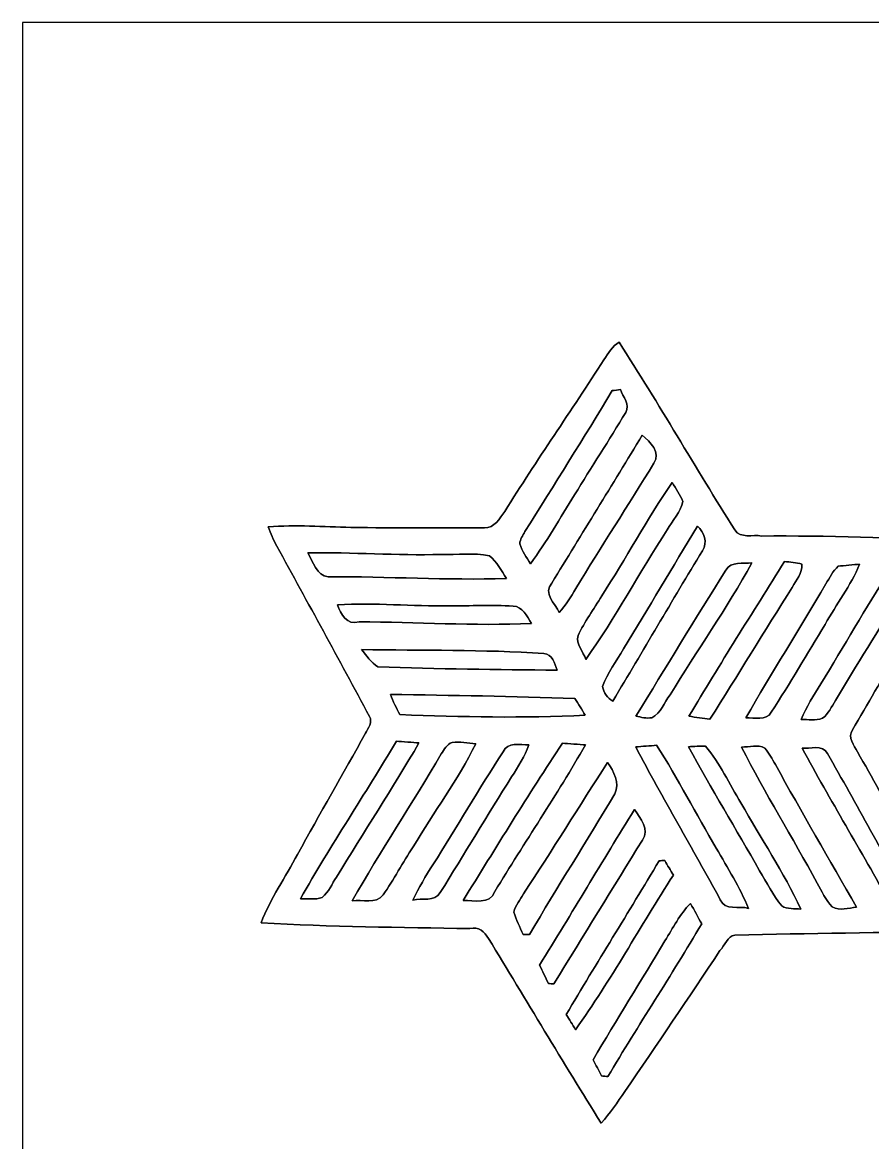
# Model space of a CAD drawing. Header units: centimetres. Extents: x -16.8 to 16.8, y -16.7 to 16.7.
# Drawn here: x -16.77 to -2.16, y -2.57 to 16.67 of the extents above; entities that cross this region are included whole.
import ezdxf

# ---------------------------------------------------------------- set-up
doc = ezdxf.new("R2010")
doc.units = ezdxf.units.CM
doc.header["$MEASUREMENT"] = 0
doc.layers.add('Layer 1', color=7, linetype='Continuous')

msp = doc.modelspace()

# ---------------------------------------------------------------- linework, layer by layer
at = {"layer": 'Layer 1', "color": 7}
for points, knots in [([(-16.77458, 16.66875), (-16.77458, 16.66875), (16.77458, 16.66875), (16.77458, 16.66875), (16.77458, 16.66875), (16.77458, 16.66875), (16.77458, -16.66875), (16.77458, -16.66875), (16.77458, -16.66875), (16.77458, -16.66875), (-16.77458, -16.66875), (-16.77458, -16.66875), (-16.77458, -16.66875), (-16.77458, -16.66875), (-16.77458, 16.66875), (-16.77458, 16.66875), (-16.77458, 16.66875), (-16.77458, 16.66875), (-16.77458, 16.66875), (-16.77458, 16.66875)], [0, 0, 0, 0, 0.16666667, 0.16666667, 0.16666667, 0.16666667, 0.33333333, 0.33333333, 0.33333333, 0.33333333, 0.5, 0.5, 0.5, 0.5, 0.66666667, 0.66666667, 0.66666667, 0.66666667, 1, 1, 1, 1]), ([(-6.78356, 10.87473), (-7.34025, 10.00054), (-7.93821, 9.15352), (-8.48325, 8.27193), (-8.48325, 8.27193), (-8.56897, 8.14987), (-8.66387, 7.98195), (-8.83426, 7.99006), (-8.83426, 7.99006), (-9.59979, 7.9823), (-10.36496, 7.98936), (-11.13014, 7.99394), (-11.13014, 7.99394), (-11.60357, 8.01405), (-12.07699, 8.03628), (-12.55042, 8.00841), (-12.55042, 8.00841), (-12.51056, 7.89234), (-12.45941, 7.78051), (-12.40084, 7.67256), (-12.40084, 7.67256), (-11.86744, 6.69996), (-11.33369, 5.72735), (-10.80946, 4.7498), (-10.80946, 4.7498), (-10.7502, 4.65067), (-10.8391, 4.54801), (-10.87755, 4.46052), (-10.87755, 4.46052), (-11.26596, 3.76661), (-11.6646, 3.07834), (-12.04595, 2.38054), (-12.04595, 2.38054), (-12.25832, 1.99108), (-12.50703, 1.61925), (-12.67389, 1.20721), (-12.67389, 1.20721), (-11.47833, 1.137), (-10.2803, 1.12748), (-9.08332, 1.10596), (-9.08332, 1.10596), (-8.93516, 1.15394), (-8.83144, 1.04387), (-8.76406, 0.93733), (-8.76406, 0.93733), (-8.12271, -0.12206), (-7.48383, -1.18357), (-6.82907, -2.23485), (-6.82907, -2.23485), (-6.67879, -2.06481), (-6.55003, -1.87748), (-6.42161, -1.69086), (-6.42161, -1.69086), (-5.87234, -0.88688), (-5.32659, -0.08008), (-4.78755, 0.7306), (-4.78755, 0.7306), (-4.70429, 0.81562), (-4.66196, 0.97402), (-4.53002, 0.99554), (-4.53002, 0.99554), (-3.26214, 1.02447), (-1.99425, 1.04352), (-0.72566, 1.04846), (-0.72566, 1.04846), (-0.77576, 1.20756), (-0.84596, 1.35855), (-0.93169, 1.50107), (-0.93169, 1.50107), (-1.44427, 2.37243), (-1.92193, 3.2639), (-2.42394, 4.14091), (-2.42394, 4.14091), (-2.47932, 4.25415), (-2.59856, 4.39067), (-2.50966, 4.51908), (-2.50966, 4.51908), (-1.99355, 5.4042), (-1.48802, 6.29567), (-0.97367, 7.1815), (-0.97367, 7.1815), (-0.86819, 7.372), (-0.74224, 7.55368), (-0.67275, 7.76146), (-0.67275, 7.76146), (-1.80622, 7.81791), (-2.94076, 7.85636), (-4.07564, 7.84825), (-4.07564, 7.84825), (-4.22134, 7.87717), (-4.43724, 7.80062), (-4.5339, 7.95232), (-4.5339, 7.95232), (-5.20277, 9.02159), (-5.83988, 10.11343), (-6.51792, 11.17635), (-6.51792, 11.17635), (-6.64175, 11.11321), (-6.70666, 10.98338), (-6.78356, 10.87473), (-6.78356, 10.87473), (-6.78356, 10.87473), (-6.78356, 10.87473), (-6.78356, 10.87473)], [0, 0, 0, 0, 0.03703704, 0.03703704, 0.03703704, 0.03703704, 0.07407407, 0.07407407, 0.07407407, 0.07407407, 0.11111111, 0.11111111, 0.11111111, 0.11111111, 0.14814815, 0.14814815, 0.14814815, 0.14814815, 0.18518519, 0.18518519, 0.18518519, 0.18518519, 0.22222222, 0.22222222, 0.22222222, 0.22222222, 0.25925926, 0.25925926, 0.25925926, 0.25925926, 0.2962963, 0.2962963, 0.2962963, 0.2962963, 0.33333333, 0.33333333, 0.33333333, 0.33333333, 0.37037037, 0.37037037, 0.37037037, 0.37037037, 0.40740741, 0.40740741, 0.40740741, 0.40740741, 0.44444444, 0.44444444, 0.44444444, 0.44444444, 0.48148148, 0.48148148, 0.48148148, 0.48148148, 0.51851852, 0.51851852, 0.51851852, 0.51851852, 0.55555556, 0.55555556, 0.55555556, 0.55555556, 0.59259259, 0.59259259, 0.59259259, 0.59259259, 0.62962963, 0.62962963, 0.62962963, 0.62962963, 0.66666667, 0.66666667, 0.66666667, 0.66666667, 0.7037037, 0.7037037, 0.7037037, 0.7037037, 0.74074074, 0.74074074, 0.74074074, 0.74074074, 0.77777778, 0.77777778, 0.77777778, 0.77777778, 0.81481481, 0.81481481, 0.81481481, 0.81481481, 0.85185185, 0.85185185, 0.85185185, 0.85185185, 0.88888889, 0.88888889, 0.88888889, 0.88888889, 0.92592593, 0.92592593, 0.92592593, 0.92592593, 1, 1, 1, 1]), ([(-6.63928, 10.34486), (-6.59095, 10.35121), (-6.54262, 10.35756), (-6.49429, 10.36355), (-6.49429, 10.36355), (-6.4583, 10.24008), (-6.32248, 10.1025), (-6.40715, 9.97091), (-6.40715, 9.97091), (-6.69008, 9.4929), (-6.99876, 9.03111), (-7.28557, 8.55521), (-7.28557, 8.55521), (-7.53463, 8.15869), (-7.76358, 7.74841), (-8.04439, 7.3727), (-8.04439, 7.3727), (-8.10895, 7.48347), (-8.18974, 7.5886), (-8.22713, 7.71243), (-8.22713, 7.71243), (-8.22537, 7.7911), (-8.17316, 7.85742), (-8.13788, 7.92374), (-8.13788, 7.92374), (-7.63729, 8.73019), (-7.12752, 9.531), (-6.63928, 10.34486)], [0, 0, 0, 0, 0.125, 0.125, 0.125, 0.125, 0.25, 0.25, 0.25, 0.25, 0.375, 0.375, 0.375, 0.375, 0.5, 0.5, 0.5, 0.5, 0.625, 0.625, 0.625, 0.625, 0.75, 0.75, 0.75, 0.75, 1, 1, 1, 1]), ([(-6.12281, 9.58144), (-5.99052, 9.46679), (-5.79755, 9.28441), (-5.92279, 9.09814), (-5.92279, 9.09814), (-6.36411, 8.37741), (-6.82766, 7.66974), (-7.26405, 6.94584), (-7.26405, 6.94584), (-7.35083, 6.80332), (-7.43726, 6.65939), (-7.54944, 6.53486), (-7.54944, 6.53486), (-7.62106, 6.68479), (-7.83273, 6.86964), (-7.67644, 7.03968), (-7.67644, 7.03968), (-7.15821, 7.8867), (-6.63646, 8.7316), (-6.12281, 9.58144)], [0, 0, 0, 0, 0.16666667, 0.16666667, 0.16666667, 0.16666667, 0.33333333, 0.33333333, 0.33333333, 0.33333333, 0.5, 0.5, 0.5, 0.5, 0.66666667, 0.66666667, 0.66666667, 0.66666667, 1, 1, 1, 1]), ([(-6.81955, 6.81919), (-6.40292, 7.45984), (-6.04379, 8.13682), (-5.60952, 8.76582), (-5.60952, 8.76582), (-5.53896, 8.66352), (-5.47335, 8.55733), (-5.4229, 8.44338), (-5.4229, 8.44338), (-5.46276, 8.25853), (-5.60388, 8.11495), (-5.69313, 7.95232), (-5.69313, 7.95232), (-6.17326, 7.21995), (-6.58777, 6.44419), (-7.09119, 5.7277), (-7.09119, 5.7277), (-7.13176, 5.8607), (-7.27181, 5.98981), (-7.22559, 6.13728), (-7.22559, 6.13728), (-7.11376, 6.37752), (-6.95501, 6.59236), (-6.81955, 6.81919)], [0, 0, 0, 0, 0.14285714, 0.14285714, 0.14285714, 0.14285714, 0.28571429, 0.28571429, 0.28571429, 0.28571429, 0.42857143, 0.42857143, 0.42857143, 0.42857143, 0.57142857, 0.57142857, 0.57142857, 0.57142857, 0.71428571, 0.71428571, 0.71428571, 0.71428571, 1, 1, 1, 1]), ([(-5.17313, 8.01934), (-5.05707, 7.91139), (-4.99251, 7.73889), (-5.08953, 7.59566), (-5.08953, 7.59566), (-5.60917, 6.73982), (-6.11188, 5.87269), (-6.62764, 5.01509), (-6.62764, 5.01509), (-6.72641, 5.05883), (-6.78321, 5.16149), (-6.8072, 5.26274), (-6.8072, 5.26274), (-6.71442, 5.49381), (-6.57049, 5.69948), (-6.44243, 5.9122), (-6.44243, 5.9122), (-6.01451, 6.61176), (-5.6007, 7.31979), (-5.17313, 8.01934)], [0, 0, 0, 0, 0.16666667, 0.16666667, 0.16666667, 0.16666667, 0.33333333, 0.33333333, 0.33333333, 0.33333333, 0.5, 0.5, 0.5, 0.5, 0.66666667, 0.66666667, 0.66666667, 0.66666667, 1, 1, 1, 1]), ([(-11.8685, 7.55932), (-11.10474, 7.57343), (-10.34203, 7.50746), (-9.57792, 7.53392), (-9.57792, 7.53392), (-9.30275, 7.51875), (-9.01771, 7.56603), (-8.74607, 7.50782), (-8.74607, 7.50782), (-8.61977, 7.40869), (-8.5411, 7.25558), (-8.45608, 7.11976), (-8.45608, 7.11976), (-9.47702, 7.08589), (-10.49796, 7.15398), (-11.5189, 7.14869), (-11.5189, 7.14869), (-11.71928, 7.16739), (-11.77925, 7.4101), (-11.8685, 7.55932)], [0, 0, 0, 0, 0.16666667, 0.16666667, 0.16666667, 0.16666667, 0.33333333, 0.33333333, 0.33333333, 0.33333333, 0.5, 0.5, 0.5, 0.5, 0.66666667, 0.66666667, 0.66666667, 0.66666667, 1, 1, 1, 1]), ([(-4.68418, 7.26017), (-4.59599, 7.42068), (-4.39314, 7.372), (-4.23968, 7.38576), (-4.23968, 7.38576), (-4.66654, 6.60576), (-5.18548, 5.87939), (-5.64586, 5.11845), (-5.64586, 5.11845), (-5.74604, 4.99039), (-5.80178, 4.80413), (-5.95842, 4.72899), (-5.95842, 4.72899), (-6.05084, 4.70958), (-6.14468, 4.73781), (-6.23499, 4.75615), (-6.23499, 4.75615), (-5.71253, 5.58729), (-5.21617, 6.43502), (-4.68418, 7.26017)], [0, 0, 0, 0, 0.16666667, 0.16666667, 0.16666667, 0.16666667, 0.33333333, 0.33333333, 0.33333333, 0.33333333, 0.5, 0.5, 0.5, 0.5, 0.66666667, 0.66666667, 0.66666667, 0.66666667, 1, 1, 1, 1]), ([(-3.67912, 7.41257), (-3.5814, 7.39881), (-3.47557, 7.39175), (-3.37785, 7.36635), (-3.37785, 7.36635), (-3.36585, 7.21395), (-3.47663, 7.09119), (-3.54506, 6.96701), (-3.54506, 6.96701), (-4.02202, 6.21524), (-4.48557, 5.455), (-4.959, 4.70112), (-4.959, 4.70112), (-5.08035, 4.7177), (-5.19994, 4.73498), (-5.32059, 4.75333), (-5.32059, 4.75333), (-4.78825, 5.64868), (-4.22875, 6.5278), (-3.67912, 7.41257)], [0, 0, 0, 0, 0.16666667, 0.16666667, 0.16666667, 0.16666667, 0.33333333, 0.33333333, 0.33333333, 0.33333333, 0.5, 0.5, 0.5, 0.5, 0.66666667, 0.66666667, 0.66666667, 0.66666667, 1, 1, 1, 1]), ([(-2.75343, 7.33178), (-2.66171, 7.33989), (-2.47862, 7.35577), (-2.38689, 7.36388), (-2.38689, 7.36388), (-2.54, 6.99523), (-2.78659, 6.67702), (-2.98027, 6.3306), (-2.98027, 6.3306), (-3.29071, 5.82895), (-3.58422, 5.31636), (-3.90666, 4.82212), (-3.90666, 4.82212), (-3.99344, 4.66654), (-4.19453, 4.73287), (-4.34164, 4.72511), (-4.34164, 4.72511), (-3.90066, 5.50157), (-3.41665, 6.25299), (-2.96827, 7.02557), (-2.96827, 7.02557), (-2.89913, 7.12823), (-2.84903, 7.24958), (-2.75343, 7.33178)], [0, 0, 0, 0, 0.14285714, 0.14285714, 0.14285714, 0.14285714, 0.28571429, 0.28571429, 0.28571429, 0.28571429, 0.42857143, 0.42857143, 0.42857143, 0.42857143, 0.57142857, 0.57142857, 0.57142857, 0.57142857, 0.71428571, 0.71428571, 0.71428571, 0.71428571, 1, 1, 1, 1]), ([(-1.88136, 7.24641), (-1.79529, 7.43902), (-1.56563, 7.35118), (-1.40229, 7.35647), (-1.40229, 7.35647), (-1.4732, 7.17127), (-1.58397, 7.00581), (-1.68698, 6.83754), (-1.68698, 6.83754), (-2.05952, 6.23394), (-2.44158, 5.63598), (-2.79964, 5.02356), (-2.79964, 5.02356), (-2.86914, 4.91949), (-2.921, 4.79425), (-3.02436, 4.71805), (-3.02436, 4.71805), (-3.14254, 4.67819), (-3.27025, 4.69971), (-3.39266, 4.69688), (-3.39266, 4.69688), (-3.30447, 4.91455), (-3.17429, 5.11104), (-3.0547, 5.31177), (-3.0547, 5.31177), (-2.65712, 5.95277), (-2.28388, 6.60894), (-1.88136, 7.24641)], [0, 0, 0, 0, 0.125, 0.125, 0.125, 0.125, 0.25, 0.25, 0.25, 0.25, 0.375, 0.375, 0.375, 0.375, 0.5, 0.5, 0.5, 0.5, 0.625, 0.625, 0.625, 0.625, 0.75, 0.75, 0.75, 0.75, 1, 1, 1, 1]), ([(-11.36086, 6.66503), (-10.71951, 6.71019), (-10.07851, 6.63681), (-9.43681, 6.64986), (-9.43681, 6.64986), (-9.07203, 6.6488), (-8.70691, 6.66327), (-8.34249, 6.64669), (-8.34249, 6.64669), (-8.17809, 6.63504), (-8.09837, 6.471), (-8.02816, 6.34471), (-8.02816, 6.34471), (-9.01559, 6.30379), (-10.00231, 6.37117), (-10.98973, 6.37328), (-10.98973, 6.37328), (-11.2014, 6.31084), (-11.29912, 6.51228), (-11.36086, 6.66503)], [0, 0, 0, 0, 0.16666667, 0.16666667, 0.16666667, 0.16666667, 0.33333333, 0.33333333, 0.33333333, 0.33333333, 0.5, 0.5, 0.5, 0.5, 0.66666667, 0.66666667, 0.66666667, 0.66666667, 1, 1, 1, 1]), ([(-10.94528, 5.8988), (-9.90177, 5.88186), (-8.85578, 5.89844), (-7.81332, 5.83318), (-7.81332, 5.83318), (-7.66904, 5.82295), (-7.62953, 5.65538), (-7.58578, 5.54426), (-7.58578, 5.54426), (-8.61272, 5.5559), (-9.64001, 5.56366), (-10.66624, 5.60352), (-10.66624, 5.60352), (-10.7823, 5.67725), (-10.86344, 5.7912), (-10.94528, 5.8988)], [0, 0, 0, 0, 0.2, 0.2, 0.2, 0.2, 0.4, 0.4, 0.4, 0.4, 0.6, 0.6, 0.6, 0.6, 1, 1, 1, 1]), ([(-10.44928, 5.12868), (-9.39412, 5.11175), (-8.33861, 5.09623), (-7.28345, 5.05954), (-7.28345, 5.05954), (-7.22277, 4.96323), (-7.16139, 4.86622), (-7.10106, 4.7692), (-7.10106, 4.7692), (-8.16257, 4.71981), (-9.22584, 4.74028), (-10.28735, 4.78226), (-10.28735, 4.78226), (-10.34944, 4.89373), (-10.40553, 5.00874), (-10.44928, 5.12868)], [0, 0, 0, 0, 0.2, 0.2, 0.2, 0.2, 0.4, 0.4, 0.4, 0.4, 0.6, 0.6, 0.6, 0.6, 1, 1, 1, 1]), ([(-10.34733, 4.324), (-10.25031, 4.31694), (-10.05628, 4.30283), (-9.95927, 4.29577), (-9.95927, 4.29577), (-10.41294, 3.51719), (-10.91071, 2.76507), (-11.37426, 1.99249), (-11.37426, 1.99249), (-11.45822, 1.87889), (-11.50867, 1.73073), (-11.62544, 1.64359), (-11.62544, 1.64359), (-11.7415, 1.59597), (-11.8745, 1.62454), (-11.99727, 1.62031), (-11.99727, 1.62031), (-11.47339, 2.53718), (-10.88672, 3.41665), (-10.34733, 4.324)], [0, 0, 0, 0, 0.16666667, 0.16666667, 0.16666667, 0.16666667, 0.33333333, 0.33333333, 0.33333333, 0.33333333, 0.5, 0.5, 0.5, 0.5, 0.66666667, 0.66666667, 0.66666667, 0.66666667, 1, 1, 1, 1]), ([(-9.38989, 4.30318), (-9.25548, 4.32118), (-9.11966, 4.29048), (-8.9849, 4.28237), (-8.9849, 4.28237), (-9.2897, 3.66148), (-9.70527, 3.10339), (-10.05981, 2.51072), (-10.05981, 2.51072), (-10.23938, 2.24014), (-10.38966, 1.95051), (-10.57769, 1.68557), (-10.57769, 1.68557), (-10.69763, 1.51941), (-10.93611, 1.61043), (-11.10509, 1.5815), (-11.10509, 1.5815), (-10.62284, 2.43875), (-10.07533, 3.25826), (-9.57545, 4.10563), (-9.57545, 4.10563), (-9.52535, 4.17971), (-9.48231, 4.27496), (-9.38989, 4.30318)], [0, 0, 0, 0, 0.14285714, 0.14285714, 0.14285714, 0.14285714, 0.28571429, 0.28571429, 0.28571429, 0.28571429, 0.42857143, 0.42857143, 0.42857143, 0.42857143, 0.57142857, 0.57142857, 0.57142857, 0.57142857, 0.71428571, 0.71428571, 0.71428571, 0.71428571, 1, 1, 1, 1]), ([(-8.51429, 4.14196), (-8.43703, 4.32012), (-8.22431, 4.25662), (-8.06979, 4.26403), (-8.06979, 4.26403), (-8.13753, 4.06435), (-8.25782, 3.88973), (-8.36718, 3.71122), (-8.36718, 3.71122), (-8.78558, 3.0547), (-9.18034, 2.38337), (-9.59556, 1.72508), (-9.59556, 1.72508), (-9.68728, 1.55893), (-9.91376, 1.6383), (-10.06228, 1.59632), (-10.06228, 1.59632), (-9.96244, 1.80693), (-9.84744, 2.01013), (-9.71938, 2.20451), (-9.71938, 2.20451), (-9.3091, 2.84515), (-8.9281, 3.50414), (-8.51429, 4.14196)], [0, 0, 0, 0, 0.14285714, 0.14285714, 0.14285714, 0.14285714, 0.28571429, 0.28571429, 0.28571429, 0.28571429, 0.42857143, 0.42857143, 0.42857143, 0.42857143, 0.57142857, 0.57142857, 0.57142857, 0.57142857, 0.71428571, 0.71428571, 0.71428571, 0.71428571, 1, 1, 1, 1]), ([(-7.49406, 4.29154), (-7.39528, 4.28343), (-7.19737, 4.26791), (-7.09859, 4.25979), (-7.09859, 4.25979), (-7.58966, 3.40431), (-8.14529, 2.58621), (-8.65752, 1.74272), (-8.65752, 1.74272), (-8.74324, 1.50636), (-9.01241, 1.59985), (-9.2015, 1.58891), (-9.2015, 1.58891), (-8.63953, 2.49414), (-8.08038, 3.40148), (-7.49406, 4.29154)], [0, 0, 0, 0, 0.2, 0.2, 0.2, 0.2, 0.4, 0.4, 0.4, 0.4, 0.6, 0.6, 0.6, 0.6, 1, 1, 1, 1]), ([(-6.23464, 4.22557), (-6.11611, 4.23721), (-5.99546, 4.24639), (-5.87587, 4.2545), (-5.87587, 4.2545), (-5.50827, 3.68018), (-5.19536, 3.07411), (-4.84999, 2.48673), (-4.84999, 2.48673), (-4.65667, 2.14736), (-4.44288, 1.81681), (-4.29719, 1.45309), (-4.29719, 1.45309), (-4.44853, 1.50742), (-4.71064, 1.40159), (-4.7812, 1.60302), (-4.7812, 1.60302), (-5.26591, 2.47685), (-5.76545, 3.34327), (-6.23464, 4.22557)], [0, 0, 0, 0, 0.16666667, 0.16666667, 0.16666667, 0.16666667, 0.33333333, 0.33333333, 0.33333333, 0.33333333, 0.5, 0.5, 0.5, 0.5, 0.66666667, 0.66666667, 0.66666667, 0.66666667, 1, 1, 1, 1]), ([(-5.3273, 4.23086), (-5.23028, 4.23439), (-5.13292, 4.24568), (-5.03555, 4.23721), (-5.03555, 4.23721), (-4.78508, 3.94582), (-4.62774, 3.58916), (-4.4263, 3.26461), (-4.4263, 3.26461), (-4.08305, 2.65712), (-3.69605, 2.07327), (-3.39584, 1.44216), (-3.39584, 1.44216), (-3.50555, 1.45203), (-3.62867, 1.43545), (-3.72533, 1.49684), (-3.72533, 1.49684), (-3.8795, 1.67993), (-3.98251, 1.8983), (-4.10704, 2.10114), (-4.10704, 2.10114), (-4.51132, 2.81234), (-4.93783, 3.51155), (-5.3273, 4.23086)], [0, 0, 0, 0, 0.14285714, 0.14285714, 0.14285714, 0.14285714, 0.28571429, 0.28571429, 0.28571429, 0.28571429, 0.42857143, 0.42857143, 0.42857143, 0.42857143, 0.57142857, 0.57142857, 0.57142857, 0.57142857, 0.71428571, 0.71428571, 0.71428571, 0.71428571, 1, 1, 1, 1]), ([(-4.41466, 4.22346), (-4.28308, 4.2231), (-4.13597, 4.27743), (-4.01779, 4.20335), (-4.01779, 4.20335), (-3.93982, 4.12362), (-3.89326, 4.01884), (-3.83469, 3.92465), (-3.83469, 3.92465), (-3.38173, 3.10233), (-2.91006, 2.29023), (-2.44087, 1.47708), (-2.44087, 1.47708), (-2.57916, 1.46262), (-2.73085, 1.40194), (-2.85821, 1.4799), (-2.85821, 1.4799), (-2.97462, 1.59456), (-3.0353, 1.75189), (-3.11891, 1.88948), (-3.11891, 1.88948), (-3.53977, 2.67335), (-4.01426, 3.42935), (-4.41466, 4.22346)], [0, 0, 0, 0, 0.14285714, 0.14285714, 0.14285714, 0.14285714, 0.28571429, 0.28571429, 0.28571429, 0.28571429, 0.42857143, 0.42857143, 0.42857143, 0.42857143, 0.57142857, 0.57142857, 0.57142857, 0.57142857, 0.71428571, 0.71428571, 0.71428571, 0.71428571, 1, 1, 1, 1]), ([(-3.37679, 4.20476), (-3.24309, 4.18853), (-3.02331, 4.27567), (-2.94181, 4.11515), (-2.94181, 4.11515), (-2.43734, 3.24062), (-1.96638, 2.34668), (-1.45309, 1.47673), (-1.45309, 1.47673), (-1.60055, 1.45944), (-1.79317, 1.37407), (-1.86761, 1.55011), (-1.86761, 1.55011), (-2.36326, 2.43911), (-2.8896, 3.31153), (-3.37679, 4.20476)], [0, 0, 0, 0, 0.2, 0.2, 0.2, 0.2, 0.4, 0.4, 0.4, 0.4, 0.6, 0.6, 0.6, 0.6, 1, 1, 1, 1]), ([(-8.16116, 1.70427), (-7.6708, 2.45075), (-7.20408, 3.21239), (-6.71759, 3.96099), (-6.71759, 3.96099), (-6.61741, 3.804), (-6.49781, 3.60821), (-6.59518, 3.41948), (-6.59518, 3.41948), (-7.07813, 2.61197), (-7.5819, 1.81681), (-8.06027, 1.00647), (-8.06027, 1.00647), (-8.08743, 1.00612), (-8.14176, 1.00542), (-8.16892, 1.00471), (-8.16892, 1.00471), (-8.22607, 1.13206), (-8.29098, 1.25765), (-8.33014, 1.39171), (-8.33014, 1.39171), (-8.2998, 1.50742), (-8.21972, 1.60232), (-8.16116, 1.70427)], [0, 0, 0, 0, 0.14285714, 0.14285714, 0.14285714, 0.14285714, 0.28571429, 0.28571429, 0.28571429, 0.28571429, 0.42857143, 0.42857143, 0.42857143, 0.42857143, 0.57142857, 0.57142857, 0.57142857, 0.57142857, 0.71428571, 0.71428571, 0.71428571, 0.71428571, 1, 1, 1, 1]), ([(-7.8867, 0.48048), (-7.33637, 1.36701), (-6.80755, 2.26695), (-6.2544, 3.15136), (-6.2544, 3.15136), (-6.15491, 3.00214), (-5.98805, 2.80882), (-6.11893, 2.62819), (-6.11893, 2.62819), (-6.62517, 1.80516), (-7.13634, 0.9846), (-7.6394, 0.15875), (-7.6394, 0.15875), (-7.66339, 0.15981), (-7.71172, 0.16192), (-7.73606, 0.16298), (-7.73606, 0.16298), (-7.78616, 0.26952), (-7.83625, 0.375), (-7.8867, 0.48048)], [0, 0, 0, 0, 0.16666667, 0.16666667, 0.16666667, 0.16666667, 0.33333333, 0.33333333, 0.33333333, 0.33333333, 0.5, 0.5, 0.5, 0.5, 0.66666667, 0.66666667, 0.66666667, 0.66666667, 1, 1, 1, 1]), ([(-5.83318, 2.27224), (-5.80919, 2.27295), (-5.76121, 2.27401), (-5.73723, 2.27436), (-5.73723, 2.27436), (-5.68748, 2.19181), (-5.63774, 2.10855), (-5.58729, 2.0253), (-5.58729, 2.0253), (-6.15562, 1.14582), (-6.6608, 0.22507), (-7.26758, -0.629), (-7.26758, -0.629), (-7.3219, -0.54187), (-7.37553, -0.45508), (-7.4295, -0.36865), (-7.4295, -0.36865), (-6.90421, 0.51576), (-6.35847, 1.38783), (-5.83318, 2.27224)], [0, 0, 0, 0, 0.16666667, 0.16666667, 0.16666667, 0.16666667, 0.33333333, 0.33333333, 0.33333333, 0.33333333, 0.5, 0.5, 0.5, 0.5, 0.66666667, 0.66666667, 0.66666667, 0.66666667, 1, 1, 1, 1]), ([(-5.73229, 0.89782), (-5.59188, 1.11442), (-5.48146, 1.35643), (-5.29237, 1.53705), (-5.29237, 1.53705), (-5.22746, 1.42205), (-5.16467, 1.30598), (-5.10152, 1.18957), (-5.10152, 1.18957), (-5.62187, 0.30374), (-6.18949, -0.5528), (-6.71407, -1.43581), (-6.71407, -1.43581), (-6.74123, -1.43298), (-6.79521, -1.42734), (-6.82237, -1.42452), (-6.82237, -1.42452), (-6.86929, -1.33103), (-6.91762, -1.2386), (-6.96701, -1.14653), (-6.96701, -1.14653), (-6.56308, -0.46038), (-6.14116, 0.21484), (-5.73229, 0.89782)], [0, 0, 0, 0, 0.14285714, 0.14285714, 0.14285714, 0.14285714, 0.28571429, 0.28571429, 0.28571429, 0.28571429, 0.42857143, 0.42857143, 0.42857143, 0.42857143, 0.57142857, 0.57142857, 0.57142857, 0.57142857, 0.71428571, 0.71428571, 0.71428571, 0.71428571, 1, 1, 1, 1])]:
    msp.add_open_spline(points, degree=3, knots=knots, dxfattribs=at)
at = {"layer": 'Layer 1', "color": 251}
for points, knots in [([(-6.78356, 10.87473), (-6.70666, 10.98338), (-6.64175, 11.11321), (-6.51792, 11.17635), (-6.51792, 11.17635), (-5.83988, 10.11343), (-5.20277, 9.02159), (-4.5339, 7.95232), (-4.5339, 7.95232), (-4.43724, 7.80062), (-4.22134, 7.87717), (-4.07564, 7.84825), (-4.07564, 7.84825), (-2.94076, 7.85636), (-1.80622, 7.81791), (-0.67275, 7.76146), (-0.67275, 7.76146), (-0.74224, 7.55368), (-0.86819, 7.372), (-0.97367, 7.1815), (-0.97367, 7.1815), (-1.48802, 6.29567), (-1.99355, 5.4042), (-2.50966, 4.51908), (-2.50966, 4.51908), (-2.59856, 4.39067), (-2.47932, 4.25415), (-2.42394, 4.14091), (-2.42394, 4.14091), (-1.92193, 3.2639), (-1.44427, 2.37243), (-0.93169, 1.50107), (-0.93169, 1.50107), (-0.84596, 1.35855), (-0.77576, 1.20756), (-0.72566, 1.04846), (-0.72566, 1.04846), (-1.99425, 1.04352), (-3.26214, 1.02447), (-4.53002, 0.99554), (-4.53002, 0.99554), (-4.66196, 0.97402), (-4.70429, 0.81562), (-4.78755, 0.7306), (-4.78755, 0.7306), (-5.32659, -0.08008), (-5.87234, -0.88688), (-6.42161, -1.69086), (-6.42161, -1.69086), (-6.55003, -1.87748), (-6.67879, -2.06481), (-6.82907, -2.23485), (-6.82907, -2.23485), (-7.48383, -1.18357), (-8.12271, -0.12206), (-8.76406, 0.93733), (-8.76406, 0.93733), (-8.83144, 1.04387), (-8.93516, 1.15394), (-9.08332, 1.10596), (-9.08332, 1.10596), (-10.2803, 1.12748), (-11.47833, 1.137), (-12.67389, 1.20721), (-12.67389, 1.20721), (-12.50703, 1.61925), (-12.25832, 1.99108), (-12.04595, 2.38054), (-12.04595, 2.38054), (-11.6646, 3.07834), (-11.26596, 3.76661), (-10.87755, 4.46052), (-10.87755, 4.46052), (-10.8391, 4.54801), (-10.7502, 4.65067), (-10.80946, 4.7498), (-10.80946, 4.7498), (-11.33369, 5.72735), (-11.86744, 6.69996), (-12.40084, 7.67256), (-12.40084, 7.67256), (-12.45941, 7.78051), (-12.51056, 7.89234), (-12.55042, 8.00841), (-12.55042, 8.00841), (-12.07699, 8.03628), (-11.60357, 8.01405), (-11.13014, 7.99394), (-11.13014, 7.99394), (-10.36496, 7.98936), (-9.59979, 7.9823), (-8.83426, 7.99006), (-8.83426, 7.99006), (-8.66387, 7.98195), (-8.56897, 8.14987), (-8.48325, 8.27193), (-8.48325, 8.27193), (-7.93821, 9.15352), (-7.34025, 10.00054), (-6.78356, 10.87473), (-6.78356, 10.87473), (-6.78356, 10.87473), (-6.78356, 10.87473), (-6.78356, 10.87473)], [0, 0, 0, 0, 0.03703704, 0.03703704, 0.03703704, 0.03703704, 0.07407407, 0.07407407, 0.07407407, 0.07407407, 0.11111111, 0.11111111, 0.11111111, 0.11111111, 0.14814815, 0.14814815, 0.14814815, 0.14814815, 0.18518519, 0.18518519, 0.18518519, 0.18518519, 0.22222222, 0.22222222, 0.22222222, 0.22222222, 0.25925926, 0.25925926, 0.25925926, 0.25925926, 0.2962963, 0.2962963, 0.2962963, 0.2962963, 0.33333333, 0.33333333, 0.33333333, 0.33333333, 0.37037037, 0.37037037, 0.37037037, 0.37037037, 0.40740741, 0.40740741, 0.40740741, 0.40740741, 0.44444444, 0.44444444, 0.44444444, 0.44444444, 0.48148148, 0.48148148, 0.48148148, 0.48148148, 0.51851852, 0.51851852, 0.51851852, 0.51851852, 0.55555556, 0.55555556, 0.55555556, 0.55555556, 0.59259259, 0.59259259, 0.59259259, 0.59259259, 0.62962963, 0.62962963, 0.62962963, 0.62962963, 0.66666667, 0.66666667, 0.66666667, 0.66666667, 0.7037037, 0.7037037, 0.7037037, 0.7037037, 0.74074074, 0.74074074, 0.74074074, 0.74074074, 0.77777778, 0.77777778, 0.77777778, 0.77777778, 0.81481481, 0.81481481, 0.81481481, 0.81481481, 0.85185185, 0.85185185, 0.85185185, 0.85185185, 0.88888889, 0.88888889, 0.88888889, 0.88888889, 0.92592593, 0.92592593, 0.92592593, 0.92592593, 1, 1, 1, 1]), ([(-6.63928, 10.34486), (-7.12752, 9.531), (-7.63729, 8.73019), (-8.13788, 7.92374), (-8.13788, 7.92374), (-8.17316, 7.85742), (-8.22537, 7.7911), (-8.22713, 7.71243), (-8.22713, 7.71243), (-8.18974, 7.5886), (-8.10895, 7.48347), (-8.04439, 7.3727), (-8.04439, 7.3727), (-7.76358, 7.74841), (-7.53463, 8.15869), (-7.28557, 8.55521), (-7.28557, 8.55521), (-6.99876, 9.03111), (-6.69008, 9.4929), (-6.40715, 9.97091), (-6.40715, 9.97091), (-6.32248, 10.1025), (-6.4583, 10.24008), (-6.49429, 10.36355), (-6.49429, 10.36355), (-6.54262, 10.35756), (-6.59095, 10.35121), (-6.63928, 10.34486), (-6.63928, 10.34486), (-6.63928, 10.34486), (-6.63928, 10.34486), (-6.63928, 10.34486)], [0, 0, 0, 0, 0.11111111, 0.11111111, 0.11111111, 0.11111111, 0.22222222, 0.22222222, 0.22222222, 0.22222222, 0.33333333, 0.33333333, 0.33333333, 0.33333333, 0.44444444, 0.44444444, 0.44444444, 0.44444444, 0.55555556, 0.55555556, 0.55555556, 0.55555556, 0.66666667, 0.66666667, 0.66666667, 0.66666667, 0.77777778, 0.77777778, 0.77777778, 0.77777778, 1, 1, 1, 1]), ([(-6.12281, 9.58144), (-6.63646, 8.7316), (-7.15821, 7.8867), (-7.67644, 7.03968), (-7.67644, 7.03968), (-7.83273, 6.86964), (-7.62106, 6.68479), (-7.54944, 6.53486), (-7.54944, 6.53486), (-7.43726, 6.65939), (-7.35083, 6.80332), (-7.26405, 6.94584), (-7.26405, 6.94584), (-6.82766, 7.66974), (-6.36411, 8.37741), (-5.92279, 9.09814), (-5.92279, 9.09814), (-5.79755, 9.28441), (-5.99052, 9.46679), (-6.12281, 9.58144), (-6.12281, 9.58144), (-6.12281, 9.58144), (-6.12281, 9.58144), (-6.12281, 9.58144)], [0, 0, 0, 0, 0.14285714, 0.14285714, 0.14285714, 0.14285714, 0.28571429, 0.28571429, 0.28571429, 0.28571429, 0.42857143, 0.42857143, 0.42857143, 0.42857143, 0.57142857, 0.57142857, 0.57142857, 0.57142857, 0.71428571, 0.71428571, 0.71428571, 0.71428571, 1, 1, 1, 1]), ([(-6.81955, 6.81919), (-6.95501, 6.59236), (-7.11376, 6.37752), (-7.22559, 6.13728), (-7.22559, 6.13728), (-7.27181, 5.98981), (-7.13176, 5.8607), (-7.09119, 5.7277), (-7.09119, 5.7277), (-6.58777, 6.44419), (-6.17326, 7.21995), (-5.69313, 7.95232), (-5.69313, 7.95232), (-5.60388, 8.11495), (-5.46276, 8.25853), (-5.4229, 8.44338), (-5.4229, 8.44338), (-5.47335, 8.55733), (-5.53896, 8.66352), (-5.60952, 8.76582), (-5.60952, 8.76582), (-6.04379, 8.13682), (-6.40292, 7.45984), (-6.81955, 6.81919), (-6.81955, 6.81919), (-6.81955, 6.81919), (-6.81955, 6.81919), (-6.81955, 6.81919)], [0, 0, 0, 0, 0.125, 0.125, 0.125, 0.125, 0.25, 0.25, 0.25, 0.25, 0.375, 0.375, 0.375, 0.375, 0.5, 0.5, 0.5, 0.5, 0.625, 0.625, 0.625, 0.625, 0.75, 0.75, 0.75, 0.75, 1, 1, 1, 1]), ([(-5.17313, 8.01934), (-5.6007, 7.31979), (-6.01451, 6.61176), (-6.44243, 5.9122), (-6.44243, 5.9122), (-6.57049, 5.69948), (-6.71442, 5.49381), (-6.8072, 5.26274), (-6.8072, 5.26274), (-6.78321, 5.16149), (-6.72641, 5.05883), (-6.62764, 5.01509), (-6.62764, 5.01509), (-6.11188, 5.87269), (-5.60917, 6.73982), (-5.08953, 7.59566), (-5.08953, 7.59566), (-4.99251, 7.73889), (-5.05707, 7.91139), (-5.17313, 8.01934), (-5.17313, 8.01934), (-5.17313, 8.01934), (-5.17313, 8.01934), (-5.17313, 8.01934)], [0, 0, 0, 0, 0.14285714, 0.14285714, 0.14285714, 0.14285714, 0.28571429, 0.28571429, 0.28571429, 0.28571429, 0.42857143, 0.42857143, 0.42857143, 0.42857143, 0.57142857, 0.57142857, 0.57142857, 0.57142857, 0.71428571, 0.71428571, 0.71428571, 0.71428571, 1, 1, 1, 1]), ([(-11.8685, 7.55932), (-11.77925, 7.4101), (-11.71928, 7.16739), (-11.5189, 7.14869), (-11.5189, 7.14869), (-10.49796, 7.15398), (-9.47702, 7.08589), (-8.45608, 7.11976), (-8.45608, 7.11976), (-8.5411, 7.25558), (-8.61977, 7.40869), (-8.74607, 7.50782), (-8.74607, 7.50782), (-9.01771, 7.56603), (-9.30275, 7.51875), (-9.57792, 7.53392), (-9.57792, 7.53392), (-10.34203, 7.50746), (-11.10474, 7.57343), (-11.8685, 7.55932), (-11.8685, 7.55932), (-11.8685, 7.55932), (-11.8685, 7.55932), (-11.8685, 7.55932)], [0, 0, 0, 0, 0.14285714, 0.14285714, 0.14285714, 0.14285714, 0.28571429, 0.28571429, 0.28571429, 0.28571429, 0.42857143, 0.42857143, 0.42857143, 0.42857143, 0.57142857, 0.57142857, 0.57142857, 0.57142857, 0.71428571, 0.71428571, 0.71428571, 0.71428571, 1, 1, 1, 1]), ([(-4.68418, 7.26017), (-5.21617, 6.43502), (-5.71253, 5.58729), (-6.23499, 4.75615), (-6.23499, 4.75615), (-6.14468, 4.73781), (-6.05084, 4.70958), (-5.95842, 4.72899), (-5.95842, 4.72899), (-5.80178, 4.80413), (-5.74604, 4.99039), (-5.64586, 5.11845), (-5.64586, 5.11845), (-5.18548, 5.87939), (-4.66654, 6.60576), (-4.23968, 7.38576), (-4.23968, 7.38576), (-4.39314, 7.372), (-4.59599, 7.42068), (-4.68418, 7.26017), (-4.68418, 7.26017), (-4.68418, 7.26017), (-4.68418, 7.26017), (-4.68418, 7.26017)], [0, 0, 0, 0, 0.14285714, 0.14285714, 0.14285714, 0.14285714, 0.28571429, 0.28571429, 0.28571429, 0.28571429, 0.42857143, 0.42857143, 0.42857143, 0.42857143, 0.57142857, 0.57142857, 0.57142857, 0.57142857, 0.71428571, 0.71428571, 0.71428571, 0.71428571, 1, 1, 1, 1]), ([(-3.67912, 7.41257), (-4.22875, 6.5278), (-4.78825, 5.64868), (-5.32059, 4.75333), (-5.32059, 4.75333), (-5.19994, 4.73498), (-5.08035, 4.7177), (-4.959, 4.70112), (-4.959, 4.70112), (-4.48557, 5.455), (-4.02202, 6.21524), (-3.54506, 6.96701), (-3.54506, 6.96701), (-3.47663, 7.09119), (-3.36585, 7.21395), (-3.37785, 7.36635), (-3.37785, 7.36635), (-3.47557, 7.39175), (-3.5814, 7.39881), (-3.67912, 7.41257), (-3.67912, 7.41257), (-3.67912, 7.41257), (-3.67912, 7.41257), (-3.67912, 7.41257)], [0, 0, 0, 0, 0.14285714, 0.14285714, 0.14285714, 0.14285714, 0.28571429, 0.28571429, 0.28571429, 0.28571429, 0.42857143, 0.42857143, 0.42857143, 0.42857143, 0.57142857, 0.57142857, 0.57142857, 0.57142857, 0.71428571, 0.71428571, 0.71428571, 0.71428571, 1, 1, 1, 1]), ([(-2.75343, 7.33178), (-2.84903, 7.24958), (-2.89913, 7.12823), (-2.96827, 7.02557), (-2.96827, 7.02557), (-3.41665, 6.25299), (-3.90066, 5.50157), (-4.34164, 4.72511), (-4.34164, 4.72511), (-4.19453, 4.73287), (-3.99344, 4.66654), (-3.90666, 4.82212), (-3.90666, 4.82212), (-3.58422, 5.31636), (-3.29071, 5.82895), (-2.98027, 6.3306), (-2.98027, 6.3306), (-2.78659, 6.67702), (-2.54, 6.99523), (-2.38689, 7.36388), (-2.38689, 7.36388), (-2.47862, 7.35577), (-2.66171, 7.33989), (-2.75343, 7.33178), (-2.75343, 7.33178), (-2.75343, 7.33178), (-2.75343, 7.33178), (-2.75343, 7.33178)], [0, 0, 0, 0, 0.125, 0.125, 0.125, 0.125, 0.25, 0.25, 0.25, 0.25, 0.375, 0.375, 0.375, 0.375, 0.5, 0.5, 0.5, 0.5, 0.625, 0.625, 0.625, 0.625, 0.75, 0.75, 0.75, 0.75, 1, 1, 1, 1]), ([(-1.88136, 7.24641), (-2.28388, 6.60894), (-2.65712, 5.95277), (-3.0547, 5.31177), (-3.0547, 5.31177), (-3.17429, 5.11104), (-3.30447, 4.91455), (-3.39266, 4.69688), (-3.39266, 4.69688), (-3.27025, 4.69971), (-3.14254, 4.67819), (-3.02436, 4.71805), (-3.02436, 4.71805), (-2.921, 4.79425), (-2.86914, 4.91949), (-2.79964, 5.02356), (-2.79964, 5.02356), (-2.44158, 5.63598), (-2.05952, 6.23394), (-1.68698, 6.83754), (-1.68698, 6.83754), (-1.58397, 7.00581), (-1.4732, 7.17127), (-1.40229, 7.35647), (-1.40229, 7.35647), (-1.56563, 7.35118), (-1.79529, 7.43902), (-1.88136, 7.24641), (-1.88136, 7.24641), (-1.88136, 7.24641), (-1.88136, 7.24641), (-1.88136, 7.24641)], [0, 0, 0, 0, 0.11111111, 0.11111111, 0.11111111, 0.11111111, 0.22222222, 0.22222222, 0.22222222, 0.22222222, 0.33333333, 0.33333333, 0.33333333, 0.33333333, 0.44444444, 0.44444444, 0.44444444, 0.44444444, 0.55555556, 0.55555556, 0.55555556, 0.55555556, 0.66666667, 0.66666667, 0.66666667, 0.66666667, 0.77777778, 0.77777778, 0.77777778, 0.77777778, 1, 1, 1, 1]), ([(-11.36086, 6.66503), (-11.29912, 6.51228), (-11.2014, 6.31084), (-10.98973, 6.37328), (-10.98973, 6.37328), (-10.00231, 6.37117), (-9.01559, 6.30379), (-8.02816, 6.34471), (-8.02816, 6.34471), (-8.09837, 6.471), (-8.17809, 6.63504), (-8.34249, 6.64669), (-8.34249, 6.64669), (-8.70691, 6.66327), (-9.07203, 6.6488), (-9.43681, 6.64986), (-9.43681, 6.64986), (-10.07851, 6.63681), (-10.71951, 6.71019), (-11.36086, 6.66503), (-11.36086, 6.66503), (-11.36086, 6.66503), (-11.36086, 6.66503), (-11.36086, 6.66503)], [0, 0, 0, 0, 0.14285714, 0.14285714, 0.14285714, 0.14285714, 0.28571429, 0.28571429, 0.28571429, 0.28571429, 0.42857143, 0.42857143, 0.42857143, 0.42857143, 0.57142857, 0.57142857, 0.57142857, 0.57142857, 0.71428571, 0.71428571, 0.71428571, 0.71428571, 1, 1, 1, 1]), ([(-10.94528, 5.8988), (-10.86344, 5.7912), (-10.7823, 5.67725), (-10.66624, 5.60352), (-10.66624, 5.60352), (-9.64001, 5.56366), (-8.61272, 5.5559), (-7.58578, 5.54426), (-7.58578, 5.54426), (-7.62953, 5.65538), (-7.66904, 5.82295), (-7.81332, 5.83318), (-7.81332, 5.83318), (-8.85578, 5.89844), (-9.90177, 5.88186), (-10.94528, 5.8988), (-10.94528, 5.8988), (-10.94528, 5.8988), (-10.94528, 5.8988), (-10.94528, 5.8988)], [0, 0, 0, 0, 0.16666667, 0.16666667, 0.16666667, 0.16666667, 0.33333333, 0.33333333, 0.33333333, 0.33333333, 0.5, 0.5, 0.5, 0.5, 0.66666667, 0.66666667, 0.66666667, 0.66666667, 1, 1, 1, 1]), ([(-10.44928, 5.12868), (-10.40553, 5.00874), (-10.34944, 4.89373), (-10.28735, 4.78226), (-10.28735, 4.78226), (-9.22584, 4.74028), (-8.16257, 4.71981), (-7.10106, 4.7692), (-7.10106, 4.7692), (-7.16139, 4.86622), (-7.22277, 4.96323), (-7.28345, 5.05954), (-7.28345, 5.05954), (-8.33861, 5.09623), (-9.39412, 5.11175), (-10.44928, 5.12868), (-10.44928, 5.12868), (-10.44928, 5.12868), (-10.44928, 5.12868), (-10.44928, 5.12868)], [0, 0, 0, 0, 0.16666667, 0.16666667, 0.16666667, 0.16666667, 0.33333333, 0.33333333, 0.33333333, 0.33333333, 0.5, 0.5, 0.5, 0.5, 0.66666667, 0.66666667, 0.66666667, 0.66666667, 1, 1, 1, 1]), ([(-10.34733, 4.324), (-10.88672, 3.41665), (-11.47339, 2.53718), (-11.99727, 1.62031), (-11.99727, 1.62031), (-11.8745, 1.62454), (-11.7415, 1.59597), (-11.62544, 1.64359), (-11.62544, 1.64359), (-11.50867, 1.73073), (-11.45822, 1.87889), (-11.37426, 1.99249), (-11.37426, 1.99249), (-10.91071, 2.76507), (-10.41294, 3.51719), (-9.95927, 4.29577), (-9.95927, 4.29577), (-10.05628, 4.30283), (-10.25031, 4.31694), (-10.34733, 4.324), (-10.34733, 4.324), (-10.34733, 4.324), (-10.34733, 4.324), (-10.34733, 4.324)], [0, 0, 0, 0, 0.14285714, 0.14285714, 0.14285714, 0.14285714, 0.28571429, 0.28571429, 0.28571429, 0.28571429, 0.42857143, 0.42857143, 0.42857143, 0.42857143, 0.57142857, 0.57142857, 0.57142857, 0.57142857, 0.71428571, 0.71428571, 0.71428571, 0.71428571, 1, 1, 1, 1]), ([(-9.38989, 4.30318), (-9.48231, 4.27496), (-9.52535, 4.17971), (-9.57545, 4.10563), (-9.57545, 4.10563), (-10.07533, 3.25826), (-10.62284, 2.43875), (-11.10509, 1.5815), (-11.10509, 1.5815), (-10.93611, 1.61043), (-10.69763, 1.51941), (-10.57769, 1.68557), (-10.57769, 1.68557), (-10.38966, 1.95051), (-10.23938, 2.24014), (-10.05981, 2.51072), (-10.05981, 2.51072), (-9.70527, 3.10339), (-9.2897, 3.66148), (-8.9849, 4.28237), (-8.9849, 4.28237), (-9.11966, 4.29048), (-9.25548, 4.32118), (-9.38989, 4.30318), (-9.38989, 4.30318), (-9.38989, 4.30318), (-9.38989, 4.30318), (-9.38989, 4.30318)], [0, 0, 0, 0, 0.125, 0.125, 0.125, 0.125, 0.25, 0.25, 0.25, 0.25, 0.375, 0.375, 0.375, 0.375, 0.5, 0.5, 0.5, 0.5, 0.625, 0.625, 0.625, 0.625, 0.75, 0.75, 0.75, 0.75, 1, 1, 1, 1]), ([(-8.51429, 4.14196), (-8.9281, 3.50414), (-9.3091, 2.84515), (-9.71938, 2.20451), (-9.71938, 2.20451), (-9.84744, 2.01013), (-9.96244, 1.80693), (-10.06228, 1.59632), (-10.06228, 1.59632), (-9.91376, 1.6383), (-9.68728, 1.55893), (-9.59556, 1.72508), (-9.59556, 1.72508), (-9.18034, 2.38337), (-8.78558, 3.0547), (-8.36718, 3.71122), (-8.36718, 3.71122), (-8.25782, 3.88973), (-8.13753, 4.06435), (-8.06979, 4.26403), (-8.06979, 4.26403), (-8.22431, 4.25662), (-8.43703, 4.32012), (-8.51429, 4.14196), (-8.51429, 4.14196), (-8.51429, 4.14196), (-8.51429, 4.14196), (-8.51429, 4.14196)], [0, 0, 0, 0, 0.125, 0.125, 0.125, 0.125, 0.25, 0.25, 0.25, 0.25, 0.375, 0.375, 0.375, 0.375, 0.5, 0.5, 0.5, 0.5, 0.625, 0.625, 0.625, 0.625, 0.75, 0.75, 0.75, 0.75, 1, 1, 1, 1]), ([(-7.49406, 4.29154), (-8.08038, 3.40148), (-8.63953, 2.49414), (-9.2015, 1.58891), (-9.2015, 1.58891), (-9.01241, 1.59985), (-8.74324, 1.50636), (-8.65752, 1.74272), (-8.65752, 1.74272), (-8.14529, 2.58621), (-7.58966, 3.40431), (-7.09859, 4.25979), (-7.09859, 4.25979), (-7.19737, 4.26791), (-7.39528, 4.28343), (-7.49406, 4.29154), (-7.49406, 4.29154), (-7.49406, 4.29154), (-7.49406, 4.29154), (-7.49406, 4.29154)], [0, 0, 0, 0, 0.16666667, 0.16666667, 0.16666667, 0.16666667, 0.33333333, 0.33333333, 0.33333333, 0.33333333, 0.5, 0.5, 0.5, 0.5, 0.66666667, 0.66666667, 0.66666667, 0.66666667, 1, 1, 1, 1]), ([(-6.23464, 4.22557), (-5.76545, 3.34327), (-5.26591, 2.47685), (-4.7812, 1.60302), (-4.7812, 1.60302), (-4.71064, 1.40159), (-4.44853, 1.50742), (-4.29719, 1.45309), (-4.29719, 1.45309), (-4.44288, 1.81681), (-4.65667, 2.14736), (-4.84999, 2.48673), (-4.84999, 2.48673), (-5.19536, 3.07411), (-5.50827, 3.68018), (-5.87587, 4.2545), (-5.87587, 4.2545), (-5.99546, 4.24639), (-6.11611, 4.23721), (-6.23464, 4.22557), (-6.23464, 4.22557), (-6.23464, 4.22557), (-6.23464, 4.22557), (-6.23464, 4.22557)], [0, 0, 0, 0, 0.14285714, 0.14285714, 0.14285714, 0.14285714, 0.28571429, 0.28571429, 0.28571429, 0.28571429, 0.42857143, 0.42857143, 0.42857143, 0.42857143, 0.57142857, 0.57142857, 0.57142857, 0.57142857, 0.71428571, 0.71428571, 0.71428571, 0.71428571, 1, 1, 1, 1]), ([(-5.3273, 4.23086), (-4.93783, 3.51155), (-4.51132, 2.81234), (-4.10704, 2.10114), (-4.10704, 2.10114), (-3.98251, 1.8983), (-3.8795, 1.67993), (-3.72533, 1.49684), (-3.72533, 1.49684), (-3.62867, 1.43545), (-3.50555, 1.45203), (-3.39584, 1.44216), (-3.39584, 1.44216), (-3.69605, 2.07327), (-4.08305, 2.65712), (-4.4263, 3.26461), (-4.4263, 3.26461), (-4.62774, 3.58916), (-4.78508, 3.94582), (-5.03555, 4.23721), (-5.03555, 4.23721), (-5.13292, 4.24568), (-5.23028, 4.23439), (-5.3273, 4.23086), (-5.3273, 4.23086), (-5.3273, 4.23086), (-5.3273, 4.23086), (-5.3273, 4.23086)], [0, 0, 0, 0, 0.125, 0.125, 0.125, 0.125, 0.25, 0.25, 0.25, 0.25, 0.375, 0.375, 0.375, 0.375, 0.5, 0.5, 0.5, 0.5, 0.625, 0.625, 0.625, 0.625, 0.75, 0.75, 0.75, 0.75, 1, 1, 1, 1]), ([(-4.41466, 4.22346), (-4.01426, 3.42935), (-3.53977, 2.67335), (-3.11891, 1.88948), (-3.11891, 1.88948), (-3.0353, 1.75189), (-2.97462, 1.59456), (-2.85821, 1.4799), (-2.85821, 1.4799), (-2.73085, 1.40194), (-2.57916, 1.46262), (-2.44087, 1.47708), (-2.44087, 1.47708), (-2.91006, 2.29023), (-3.38173, 3.10233), (-3.83469, 3.92465), (-3.83469, 3.92465), (-3.89326, 4.01884), (-3.93982, 4.12362), (-4.01779, 4.20335), (-4.01779, 4.20335), (-4.13597, 4.27743), (-4.28308, 4.2231), (-4.41466, 4.22346), (-4.41466, 4.22346), (-4.41466, 4.22346), (-4.41466, 4.22346), (-4.41466, 4.22346)], [0, 0, 0, 0, 0.125, 0.125, 0.125, 0.125, 0.25, 0.25, 0.25, 0.25, 0.375, 0.375, 0.375, 0.375, 0.5, 0.5, 0.5, 0.5, 0.625, 0.625, 0.625, 0.625, 0.75, 0.75, 0.75, 0.75, 1, 1, 1, 1]), ([(-3.37679, 4.20476), (-2.8896, 3.31153), (-2.36326, 2.43911), (-1.86761, 1.55011), (-1.86761, 1.55011), (-1.79317, 1.37407), (-1.60055, 1.45944), (-1.45309, 1.47673), (-1.45309, 1.47673), (-1.96638, 2.34668), (-2.43734, 3.24062), (-2.94181, 4.11515), (-2.94181, 4.11515), (-3.02331, 4.27567), (-3.24309, 4.18853), (-3.37679, 4.20476), (-3.37679, 4.20476), (-3.37679, 4.20476), (-3.37679, 4.20476), (-3.37679, 4.20476)], [0, 0, 0, 0, 0.16666667, 0.16666667, 0.16666667, 0.16666667, 0.33333333, 0.33333333, 0.33333333, 0.33333333, 0.5, 0.5, 0.5, 0.5, 0.66666667, 0.66666667, 0.66666667, 0.66666667, 1, 1, 1, 1]), ([(-8.16116, 1.70427), (-8.21972, 1.60232), (-8.2998, 1.50742), (-8.33014, 1.39171), (-8.33014, 1.39171), (-8.29098, 1.25765), (-8.22607, 1.13206), (-8.16892, 1.00471), (-8.16892, 1.00471), (-8.14176, 1.00542), (-8.08743, 1.00612), (-8.06027, 1.00647), (-8.06027, 1.00647), (-7.5819, 1.81681), (-7.07813, 2.61197), (-6.59518, 3.41948), (-6.59518, 3.41948), (-6.49781, 3.60821), (-6.61741, 3.804), (-6.71759, 3.96099), (-6.71759, 3.96099), (-7.20408, 3.21239), (-7.6708, 2.45075), (-8.16116, 1.70427), (-8.16116, 1.70427), (-8.16116, 1.70427), (-8.16116, 1.70427), (-8.16116, 1.70427)], [0, 0, 0, 0, 0.125, 0.125, 0.125, 0.125, 0.25, 0.25, 0.25, 0.25, 0.375, 0.375, 0.375, 0.375, 0.5, 0.5, 0.5, 0.5, 0.625, 0.625, 0.625, 0.625, 0.75, 0.75, 0.75, 0.75, 1, 1, 1, 1]), ([(-7.8867, 0.48048), (-7.83625, 0.375), (-7.78616, 0.26952), (-7.73606, 0.16298), (-7.73606, 0.16298), (-7.71172, 0.16192), (-7.66339, 0.15981), (-7.6394, 0.15875), (-7.6394, 0.15875), (-7.13634, 0.9846), (-6.62517, 1.80516), (-6.11893, 2.62819), (-6.11893, 2.62819), (-5.98805, 2.80882), (-6.15491, 3.00214), (-6.2544, 3.15136), (-6.2544, 3.15136), (-6.80755, 2.26695), (-7.33637, 1.36701), (-7.8867, 0.48048), (-7.8867, 0.48048), (-7.8867, 0.48048), (-7.8867, 0.48048), (-7.8867, 0.48048)], [0, 0, 0, 0, 0.14285714, 0.14285714, 0.14285714, 0.14285714, 0.28571429, 0.28571429, 0.28571429, 0.28571429, 0.42857143, 0.42857143, 0.42857143, 0.42857143, 0.57142857, 0.57142857, 0.57142857, 0.57142857, 0.71428571, 0.71428571, 0.71428571, 0.71428571, 1, 1, 1, 1]), ([(-5.83318, 2.27224), (-6.35847, 1.38783), (-6.90421, 0.51576), (-7.4295, -0.36865), (-7.4295, -0.36865), (-7.37553, -0.45508), (-7.3219, -0.54187), (-7.26758, -0.629), (-7.26758, -0.629), (-6.6608, 0.22507), (-6.15562, 1.14582), (-5.58729, 2.0253), (-5.58729, 2.0253), (-5.63774, 2.10855), (-5.68748, 2.19181), (-5.73723, 2.27436), (-5.73723, 2.27436), (-5.76121, 2.27401), (-5.80919, 2.27295), (-5.83318, 2.27224), (-5.83318, 2.27224), (-5.83318, 2.27224), (-5.83318, 2.27224), (-5.83318, 2.27224)], [0, 0, 0, 0, 0.14285714, 0.14285714, 0.14285714, 0.14285714, 0.28571429, 0.28571429, 0.28571429, 0.28571429, 0.42857143, 0.42857143, 0.42857143, 0.42857143, 0.57142857, 0.57142857, 0.57142857, 0.57142857, 0.71428571, 0.71428571, 0.71428571, 0.71428571, 1, 1, 1, 1]), ([(-5.73229, 0.89782), (-6.14116, 0.21484), (-6.56308, -0.46038), (-6.96701, -1.14653), (-6.96701, -1.14653), (-6.91762, -1.2386), (-6.86929, -1.33103), (-6.82237, -1.42452), (-6.82237, -1.42452), (-6.79521, -1.42734), (-6.74123, -1.43298), (-6.71407, -1.43581), (-6.71407, -1.43581), (-6.18949, -0.5528), (-5.62187, 0.30374), (-5.10152, 1.18957), (-5.10152, 1.18957), (-5.16467, 1.30598), (-5.22746, 1.42205), (-5.29237, 1.53705), (-5.29237, 1.53705), (-5.48146, 1.35643), (-5.59188, 1.11442), (-5.73229, 0.89782)], [0, 0, 0, 0, 0.14285714, 0.14285714, 0.14285714, 0.14285714, 0.28571429, 0.28571429, 0.28571429, 0.28571429, 0.42857143, 0.42857143, 0.42857143, 0.42857143, 0.57142857, 0.57142857, 0.57142857, 0.57142857, 0.71428571, 0.71428571, 0.71428571, 0.71428571, 1, 1, 1, 1])]:
    msp.add_open_spline(points, degree=3, knots=knots, dxfattribs=at)

doc.saveas('drawing.dxf')
